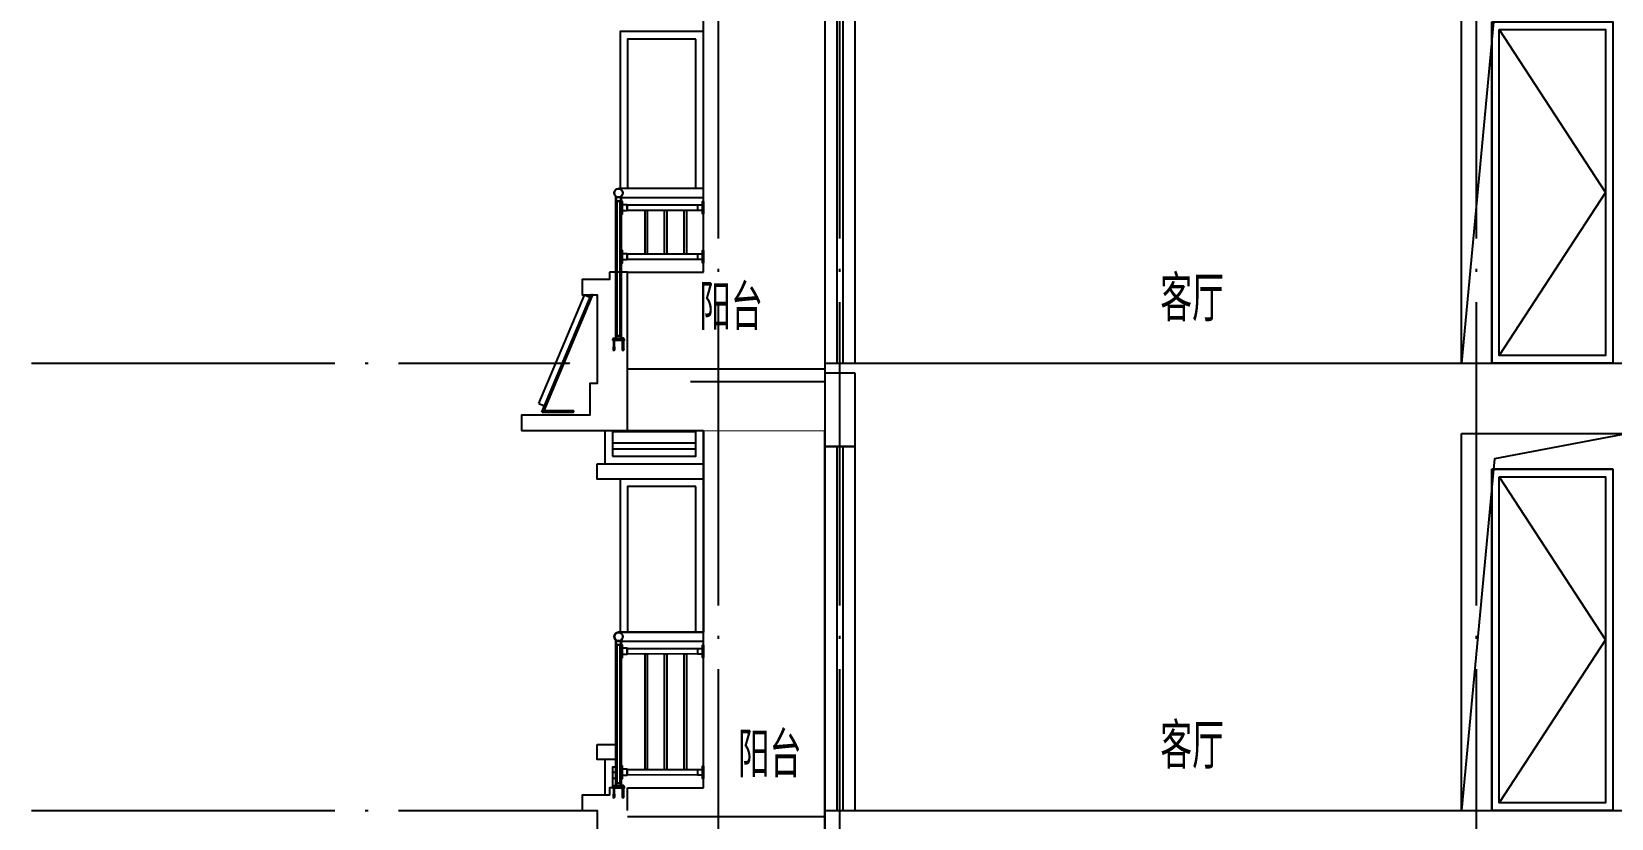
# Model space of a CAD drawing. Extents: x -12446 to 284554, y -295110 to 165007.
# Drawn here: x 242950 to 253372, y -236409 to -231222 of the extents above; entities that cross this region are included whole.
import ezdxf

# ---------------------------------------------------------------- set-up
doc = ezdxf.new("R2010")
doc.units = 0
doc.header["$LTSCALE"] = 1000
doc.linetypes.add('AX-14-E$0$DOTE', pattern=[2.4200000000000004, 2, -0.2, 0.02, -0.2])
doc.layers.get('Defpoints').update_dxf_attribs({"linetype": 'CONTINUOUS'})
for name, color, linetype in [('A-Anno-Note', 241, 'CONTINUOUS'), ('AX-14-E$0$A-Detl-Fine', 152, 'CONTINUOUS'), ('AX-14-E$0$A-Detl-Patt', 8, 'CONTINUOUS'), ('AX-14-E$0$A-Detl-Thin', 131, 'CONTINUOUS'), ('AX-14-E$0$A-elev-HRAL', 61, 'CONTINUOUS'), ('AX-14-E$0$A-TEXT', 7, 'CONTINUOUS'), ('AX-14-E$0$Ax-T-D(ZZ)$0$A-Detl-Thin', 131, 'CONTINUOUS'), ('AX-14-E$0$Ax-T-D(ZZ)$0$Ax-Z-Detl-T17$0$A-Wall-paint', 253, 'CONTINUOUS'), ('AX-14-E$0$Ax-T-D00$0$Ax-T-D$0$Ax-T-GC$0$A-Detl-Medm', 40, 'CONTINUOUS'), ('AX-14-E$0$Ax-T-D00$0$Ax-T-D$0$Ax-T-GC$0$Ax-D17-01~02-D01~05$0$A-Detl-Thin', 131, 'CONTINUOUS'), ('AX-14-E$0$Ax-T-D00$0$Ax-T-D$0$埋件', 252, 'CONTINUOUS'), ('AX-14-E$0$Ax-T-D00$0$Ax-T-D$0$栏杆型材', 82, 'CONTINUOUS'), ('AX-14-E$0$AX-T-LMCZ-Z$1$AX-13-E01-E03$0$家具与填充', 251, 'CONTINUOUS'), ('AX-14-E$0$栏杆型材', 82, 'CONTINUOUS'), ('AX-14-E$0$阳台栏杆扶手', 82, 'CONTINUOUS')]:
    doc.layers.add(name, color=color, linetype=linetype)
doc.layers.add('AX-14-E$0$A-Grid', color=222, linetype='AX-14-E$0$DOTE', plot=False)
doc.styles.add('AX-14-E$0$SZUL_HZ', font='xcsg.shx', dxfattribs={"width": 0.8, "bigfont": 'HZTXT.shx'})
pattern_1 = [(45, (214579.9353736935, 422436.7779053865), (-3.367596045400933, 3.367596045400933), []), (45, (214582.1804386934, 422436.7779053865), (-3.367596045400933, 3.367596045400933), [])]

# ---------------------------------------------------------------- blocks, each defined once
blk = doc.blocks.new('AX-14-E$0$aweyhregwe3yeha')
at = {"layer": 'AX-14-E$0$AX-T-LMCZ-Z$1$AX-13-E01-E03$0$家具与填充'}
h = blk.add_hatch(dxfattribs=at)
h.set_pattern_fill('ANSI32', color=256, scale=24, angle=135)
h.set_pattern_definition([(180, (0, 0), (-1.4210854715202e-14, -114.3), []), (180, (-38.10001645690983, 38.10001645690984), (-1.4210854715202e-14, -114.3), [])])
h.paths.add_polyline_path([(349621.569049043, 149884.7129203948), (350171.6181962463, 149884.7129203948), (350171.6181962463, 150784.712920477), (349621.569049043, 150784.712920477)])
at = {"layer": 'AX-14-E$0$A-Detl-Fine'}
blk.add_lwpolyline([(349621.569049043, 149884.7129203948), (350171.6181962463, 149884.7129203948), (350171.6181962463, 150784.712920477), (349621.569049043, 150784.712920477)], close=True, dxfattribs=at)
at = {"layer": 'AX-14-E$0$A-Detl-Thin'}
for points in [[(349521.569049043, 150934.712920477), (350221.6181962463, 150934.712920477), (350221.6181962463, 150834.712920477), (349521.569049043, 150834.712920477)], [(349571.569049043, 149834.7129203948), (350221.6181962463, 149834.7129203948), (350221.6181962463, 150834.712920477), (349571.569049043, 150834.712920477)], [(349521.569049043, 149834.7129203948), (350221.6181962463, 149834.7129203948), (350221.6181962463, 149734.7129203948), (349521.569049043, 149734.7129203948)]]:
    blk.add_lwpolyline(points, close=True, dxfattribs=at)
blk = doc.blocks.new('AX-14-E$0$Ax-T-D00$0$Ax-T-D$0$M8X80膨胀螺丝')
at = {"layer": 'AX-14-E$0$Ax-T-D00$0$Ax-T-D$0$埋件'}
for p, q in [((-2.857142857232247, 8.571428571565775), (2.857142857203144, 8.571428571565775)), ((-2.857142857232247, -5.5), (-2.857142857232247, 0)), ((-2.285714285841095, 3.200000000120781), (-2.285714285841095, 5.94285714301077)), ((2.172830453739152, 3.200000000120781), (2.172830453739152, 5.94285714301077)), ((2.857142857203144, -5.5), (2.857142857203144, 0))]:
    blk.add_line(p, q, dxfattribs=at)
for points in [[(5.714285714158905, 0), (-5.714285714158905, 0), (-5.714285714158905, 1.142857142949651), (5.714285714158905, 1.142857142949651)], [(1.714285714449943, -67.99999999983993), (1.714285714449943, -47.99999999960346), (2.857142857203144, -47.99999999960346), (2.857142857203144, -67.99999999983993), (4.383489247746184, -67.99999999983993), (3.999999999985448, -62.24766128156625), (3.999999999985448, -5.5), (-4.000000000014552, -5.5), (-4.000000000014552, -62.24766128168631), (-4.383489248357364, -67.99999999983993), (-2.857142857232247, -67.99999999983993), (-2.857142857232247, -47.99999999960346), (-1.714285714479047, -47.99999999960346), (-1.714285714479047, -67.99999999983993)]]:
    blk.add_lwpolyline(points, close=True, dxfattribs=at)
blk.add_lwpolyline([(2.629973311079084, 2.74285714301368, 0.1521794471439968), (4.114285714036669, 2.74285714301368, 0.4142135623727619), (4.5714285713766, 3.200000000120781), (4.5714285713766, 5.94285714301077, 0.414213562372762), (4.114285714036669, 6.400000000114233, 0.1521794471439969), (2.629973311079084, 6.400000000114233, 0.414213562372762), (2.172830453739152, 5.94285714301077, 0.414213562372762), (1.715687596399221, 6.400000000114233, 0.1069719621594143), (-1.828571428501164, 6.400000000114233, 0.414213562372762), (-2.285714285841095, 5.94285714301077, 0.4142135623727621), (-2.74285714259895, 6.400000000114233, 0.1636948593301557), (-4.114285714036669, 6.400000000114233, 0.4142135623737611), (-4.571428571405704, 5.94285714301077), (-4.571428571405704, 3.200000000120781, 0.414213562373761), (-4.114285714036669, 2.74285714301368, 0.1636948593301559), (-2.74285714259895, 2.74285714301368, 0.4142135623727621), (-2.285714285841095, 3.200000000120781, 0.414213562372762), (-1.828571428501164, 2.74285714301368, 0.1069719621594145), (1.715687596399221, 2.74285714301368, 0.414213562372762), (2.172830453739152, 3.200000000120781, 0.414213562372762)], format="xyb", close=True, dxfattribs=at)
for points in [[(4.5714285713766, 1.142857142949651), (4.5714285713766, 2.285714285815629), (-4.571428571405704, 2.285714285815629), (-4.571428571405704, 1.142857142949651)], [(-2.857142857232247, 6.857142857352301), (-2.857142857232247, 8.571428571565775), (-2.285714285841095, 9.142857143044239), (2.285714285841095, 9.142857143044239), (2.857142857203144, 8.571428571565775), (2.857142857203144, 6.857142857352301)], [(-2.857142857232247, -67.99999999983993), (-3.4285714286234, -70.85714285695576), (3.428571428594296, -70.85714285695576), (2.857142857203144, -67.99999999983993)]]:
    blk.add_lwpolyline(points, dxfattribs=at)
for points in [[(3.612956346551073, 6.50112722488484, -0.1330770647408789), (3.199999999938882, 6.857142857352301), (-3.199999999938882, 6.857142857352301, -0.1309083453466948), (-3.604957615796593, 6.505002392859751)], [(3.612956346551073, 2.641729918312194, 0.1330770647408789), (3.199999999938882, 2.285714285815629), (-3.199999999938882, 2.285714285815629, 0.1309083453466948), (-3.604957615796593, 2.637854750333645)]]:
    blk.add_lwpolyline(points, format="xyb", dxfattribs=at)
at = {"layer": 'Defpoints', "color": 1}
blk.add_line((-1.455191522836685e-11, -75.85714285695576), (-1.455191522836685e-11, 14.14285714304424), dxfattribs=at)
blk = doc.blocks.new('AX-14-E$0$Ax-T-D00$0$Ax-T-D$0$80X80X5钢片')
at = {"layer": 'AX-14-E$0$Ax-T-D00$0$Ax-T-D$0$埋件'}
h = blk.add_hatch(dxfattribs=at)
h.set_pattern_fill('ANSI32', color=256)
h.set_pattern_definition([(45, (-121396.7864140407, -21230.20844931505), (-3.367596045400933, 3.367596045400933), []), (45, (-121394.5413490407, -21230.20844931505), (-3.367596045400933, 3.367596045400933), [])])
h.paths.add_polyline_path([(-40, 0), (40, 0), (40, 5), (-40, 5)])
blk.add_lwpolyline([(-40, 0), (40, 0), (40, 5), (-40, 5)], close=True, dxfattribs=at)
blk = doc.blocks.new('AX-14-E$0$32固定座立面')
at = {"layer": 'AX-14-E$0$栏杆型材', "color": 6, "linetype": 'Continuous'}
blk.add_line((-7.000000000029103, -22.48393362967181), (-7.000000000029103, 22.48393362967181), dxfattribs=at)
blk.add_lwpolyline([(-7.000000000029103, -22.48393363013747, 0.4116598905253932), (-9.973820392653579, -19.48404786120226), (-36.00872653194528, -19.25684467663814, -0.411659890479309), (-36.99999999529972, -18.25688275466382), (-36.99999999529972, 18.25688275466382, -0.411659890479309), (-36.00872653194528, 19.25684467663814), (-9.973820392653579, 19.48404786120226, 0.4116598904800121), (-7.000000000029103, 22.48393362967181), (-7.000000000014551, 39.03737757549971, -0.4116598903650479), (-5.017453071239287, 41.03730142168934), (0, 41.08108807232929), (0, -41.08108807232929), (-5.017453071239287, -41.03730142167478, -0.41165989040972), (-7.000000000014551, -39.03737757517956)], format="xyb", close=True, dxfattribs=at)
blk = doc.blocks.new('AX-14-E$0$1RSFSFSGR5')
at = {"layer": 'AX-14-E$0$A-Detl-Patt'}
blk.add_lwpolyline([(345264.3607389402, 445643.4587117714), (344382.5205587691, 445476.7095849653), (344164.3607438962, 443158.4587117634)], dxfattribs=at)
at = {"layer": 'AX-14-E$0$A-Detl-Thin'}
for p, q in [((339964.3607430506, 446043.4587117714), (340164.3607430505, 446043.4587117714)), ((340164.3607430505, 446043.4587117714), (340164.3607430505, 445558.4587117714)), ((344164.3607438969, 443158.4587117714), (344164.3607438968, 445643.4587117714)), ((344164.3607438968, 445643.4587117714), (345264.3607431297, 445643.4587117714)), ((344164.3607438974, 443158.4587117714), (344164.3607438975, 445643.4587117714)), ((340044.3607430505, 445558.4587117714), (340044.3607430505, 443158.4587117714)), ((340084.3607430505, 445558.4587117714), (340084.3607430505, 443158.4587117714)), ((340164.3607430505, 445558.4587117714), (340164.3607430505, 443158.4587117714)), ((345164.360743895, 445408.4587117714), (344364.360743895, 445408.4587117714)), ((344364.360743895, 445408.4587117714), (344364.360743895, 443158.4587117714)), ((344414.360743895, 445358.4587117714), (345114.360743895, 444283.4587117714)), ((345114.360743895, 444283.4587117714), (344414.360743895, 443208.4587117714)), ((340164.3607430505, 443158.4587117714), (348164.360743129, 443158.4587117714))]:
    blk.add_line(p, q, dxfattribs=at)
for points in [[(344364.360743895, 445408.4587117714), (345164.360743895, 445408.4587117714), (345164.360743895, 443158.4587117714), (344364.360743895, 443158.4587117714)], [(344414.360743895, 445358.4587117714), (345114.360743895, 445358.4587117714), (345114.360743895, 443208.4587117714), (344414.360743895, 443208.4587117714)]]:
    blk.add_lwpolyline(points, close=True, dxfattribs=at)
at = {"layer": 'AX-14-E$0$A-TEXT', "linetype": 'Continuous', "style": 'AX-14-E$0$SZUL_HZ', "width": 0.7}
blk.add_text('客厅', height=300, dxfattribs=at).set_placement((342178.5011440678, 443432.5293708014))
blk.add_wipeout([(338414.5362199699, 442713.4587117714), (339964.3607430512, 442713.45871176105), (339964.36074305116, 445663.4587117896), (339164.36074305046, 445663.4587117896), (339164.36074305046, 444333.4587117714), (338604.3607431231, 444333.4587117714), (338584.22915832285, 444325.3326020037), (338575.36074312316, 444304.45871177147), (338584.3607431231, 444283.4587117714), (338584.3607431231, 443308.4587117714), (338544.3607431231, 443308.4587117714), (338544.3607431231, 443258.4587117714), (338364.53621996974, 443258.4587117714), (338364.53621996974, 443158.4587117709), (338464.53621996974, 443158.4587117709), (338464.53621996974, 443023.458721024), (338414.53621996986, 443023.458721024)]).dxf.layer = 'AX-14-E$0$A-Detl-Thin'
at = {"layer": 'AX-14-E$0$Ax-T-D00$0$Ax-T-D$0$Ax-T-GC$0$Ax-D17-01~02-D01~05$0$A-Detl-Thin'}
h = blk.add_hatch(dxfattribs=at)
h.set_pattern_fill('ANSI32', color=256, style=0)
h.set_pattern_definition([(45, (214579.9353736935, 422462.7779053893), (-3.367596045400933, 3.367596045400933), []), (45, (214582.1804386934, 422462.7779053893), (-3.367596045400933, 3.367596045400933), [])])
edge = h.paths.add_edge_path(flags=17)
edge.add_arc((338604.3607431232, 444304.4587117714), 27.5, 0, 360)
edge = h.paths.add_edge_path()
edge.add_arc((338604.3607431232, 444304.4587117714), 29, 0, 360)
h = blk.add_hatch(dxfattribs=at)
h.set_pattern_fill('ANSI32', color=5, style=0)
h.set_pattern_definition([(45, (214579.9353736935, 422567.7779053893), (-3.367596045400933, 3.367596045400933), []), (45, (214582.1804386934, 422567.7779053893), (-3.367596045400933, 3.367596045400933), [])])
h.paths.add_polyline_path([(338618.1607431232, 444249.6587117714), (338590.5607431232, 444249.6587117714), (338590.5607431232, 444277.2587117715), (338618.1607431232, 444277.2587117715)], flags=16)
h.paths.add_polyline_path([(338619.3607431232, 444248.4587117714), (338589.3607431233, 444248.4587117714), (338589.3607431233, 444278.4587117714), (338619.3607431232, 444278.4587117714)])
h = blk.add_hatch(dxfattribs=at)
h.set_pattern_fill('ANSI32', color=256, style=0)
h.set_pattern_definition(pattern_1)
h.paths.add_polyline_path([(338618.1607431232, 443319.6587117714), (338590.5607431232, 443319.6587117714), (338590.5607431232, 443337.2587117715), (338618.1607431232, 443337.2587117715)], flags=16)
h.paths.add_polyline_path([(338619.3607431232, 443318.4587117714), (338589.3607431233, 443318.4587117714), (338589.3607431233, 443338.4587117714), (338619.3607431232, 443338.4587117714)])
at = {"layer": 'AX-14-E$0$A-Detl-Thin'}
for p, q in [((339964.3607430505, 445558.4587117714), (339964.3607430506, 446043.4587117714)), ((339164.3607430505, 443308.4587117714), (339164.3607430505, 445663.4587117896)), ((340164.3607430505, 445558.4587117714), (339964.3607430505, 445558.4587117714)), ((339964.3607430505, 445558.4587117714), (339964.3607430505, 443158.4587117714)), ((338664.3607431232, 443158.4587117714), (338664.3607431232, 443308.4587117714)), ((338664.3607431232, 443308.4587117714), (339164.3607430505, 443308.4587117714)), ((339964.3607430505, 443158.4587117714), (339964.3607430505, 443033.4587117714)), ((339964.3607430505, 443158.4587117714), (340164.3607430505, 443158.4587117714)), ((338664.3607431232, 443118.4587117711), (339964.3607430505, 443118.4587117711))]:
    blk.add_line(p, q, dxfattribs=at)
blk.add_lwpolyline([(338414.5362199699, 442713.4587117714), (339964.3607430512, 442713.458711761), (339964.3607430512, 445663.4587117896), (339164.3607430505, 445663.4587117896), (339164.3607430505, 444333.4587117714), (338604.3607431232, 444333.4587117714), (338584.2291583229, 444325.3326020037), (338575.3607431232, 444304.4587117714), (338584.3607431232, 444283.4587117714), (338584.3607431232, 443308.4587117714), (338544.3607431232, 443308.4587117714), (338544.3607431232, 443258.4587117714), (338364.5362199698, 443258.4587117714), (338364.5362199698, 443158.4587117709), (338464.5362199698, 443158.4587117709), (338464.5362199698, 443023.458721024), (338414.5362199699, 443023.458721024)], close=True, dxfattribs=at)
at = {"layer": 'AX-14-E$0$A-elev-HRAL', "ltscale": 10}
for points in [[(338799.3607430505, 444191.4587117741, -0.4142135623730951), (338799.8607430505, 444190.9587117741), (338799.8607430505, 444188.9587117741, -0.4142135623730951), (338799.3607430505, 444188.4587117741), (338774.3607430505, 444188.4587117741, -0.4142135623730951), (338773.8607430505, 444188.9587117741), (338773.8607430505, 444190.9587117741, -0.4142135623730951), (338774.3607430505, 444191.4587117741)], [(338928.3607430505, 444191.4587117741, -0.4142135623730951), (338928.8607430505, 444190.9587117741), (338928.8607430505, 444188.9587117741, -0.4142135623730951), (338928.3607430505, 444188.4587117741), (338903.3607430505, 444188.4587117741, -0.4142135623730951), (338902.8607430505, 444188.9587117741), (338902.8607430505, 444190.9587117741, -0.4142135623730951), (338903.3607430505, 444191.4587117741)], [(339057.3607430505, 444191.4587117741, -0.4142135623730951), (339057.8607430505, 444190.9587117741), (339057.8607430505, 444188.9587117741, -0.4142135623730951), (339057.3607430505, 444188.4587117741), (339032.3607430505, 444188.4587117741, -0.4142135623730951), (339031.8607430505, 444188.9587117741), (339031.8607430505, 444190.9587117741, -0.4142135623730951), (339032.3607430505, 444191.4587117741)]]:
    blk.add_lwpolyline(points, format="xyb", close=True, dxfattribs=at)
for points in [[(338777.3607430505, 443428.4583955863), (338796.3607430505, 443428.4583955863), (338796.3607430505, 444188.4587117741), (338777.3607430505, 444188.4587117741)], [(338906.3607430505, 443428.4583955863), (338925.3607430505, 443428.4583955863), (338925.3607430505, 444188.4587117741), (338906.3607430505, 444188.4587117741)], [(339035.3607430505, 443428.4583955863), (339054.3607430505, 443428.4583955863), (339054.3607430505, 444188.4587117741), (339035.3607430505, 444188.4587117741)]]:
    blk.add_lwpolyline(points, close=True, dxfattribs=at)
at = {"layer": 'AX-14-E$0$Ax-T-D00$0$Ax-T-D$0$Ax-T-GC$0$Ax-D17-01~02-D01~05$0$A-Detl-Thin'}
for points in [[(338584.3607431232, 444283.4587117714), (338584.3607431232, 443338.4587117714), (338624.3607431232, 443338.4587117714), (338624.3607431232, 444283.4587117715)], [(338624.3607431232, 444278.4587117714), (338624.3607431232, 444275.4587117714)]]:
    blk.add_lwpolyline(points, dxfattribs=at)
at = {"layer": 'AX-14-E$0$Ax-T-D00$0$Ax-T-D$0$Ax-T-GC$0$Ax-D17-01~02-D01~05$0$A-Detl-Thin', "color": 5}
for points in [[(338619.3607431232, 444248.4587117714), (338589.3607431233, 444248.4587117714), (338589.3607431233, 444278.4587117714), (338619.3607431232, 444278.4587117714)], [(338618.1607431232, 444249.6587117714), (338590.5607431232, 444249.6587117714), (338590.5607431232, 444277.2587117715), (338618.1607431232, 444277.2587117715)], [(338594.3607431232, 443338.4587117714), (338614.3607431232, 443338.4587117714), (338614.3607431232, 444248.4587117714), (338594.3607431232, 444248.4587117714)]]:
    blk.add_lwpolyline(points, close=True, dxfattribs=at)
at = {"layer": 'AX-14-E$0$Ax-T-D00$0$Ax-T-D$0$Ax-T-GC$0$Ax-D17-01~02-D01~05$0$A-Detl-Thin'}
for points in [[(338584.3607431232, 443313.4587117714), (338624.3607431232, 443313.4587117714), (338624.3607431232, 443338.4587117714), (338584.3607431232, 443338.4587117714)], [(338619.3607431232, 443318.4587117714), (338589.3607431233, 443318.4587117714), (338589.3607431233, 443338.4587117714), (338619.3607431232, 443338.4587117714)], [(338618.1607431232, 443319.6587117714), (338590.5607431232, 443319.6587117714), (338590.5607431232, 443337.2587117715), (338618.1607431232, 443337.2587117715)]]:
    blk.add_lwpolyline(points, close=True, dxfattribs=at)
for radius in [29, 27.5]:
    blk.add_circle((338604.3607431232, 444304.4587117714), radius, dxfattribs=at)
at = {"layer": 'AX-14-E$0$栏杆型材'}
for p, q in [((338604.1494770221, 444333.4587117714), (339164.3607430505, 444333.4587117714)), ((338604.1494770221, 444275.4587117714), (339164.3607430505, 444275.4587117714))]:
    blk.add_line(p, q, dxfattribs=at)
for points in [[(339127.3607430553, 444223.4587117714), (338661.3607431185, 444224.2783465911), (338661.3607431185, 444192.2783465911), (339127.3607430553, 444191.4587117714)], [(339127.3607430553, 443425.4583955863), (338661.3607431185, 443426.278030406), (338661.3607431185, 443394.278030406), (339127.3607430553, 443393.4583955863)]]:
    blk.add_lwpolyline(points, close=True, dxfattribs=at)
at = {"layer": 'AX-14-E$0$A-elev-HRAL', "extrusion": (0, 0, -1), "zscale": -1}
for p in [(-338624.3607431232, 444208.2783465911), (-338624.3607431232, 443410.278030406)]:
    blk.add_blockref('AX-14-E$0$32固定座立面', p, dxfattribs=at)
at = {"layer": 'AX-14-E$0$A-elev-HRAL'}
for p in [(339164.3607430505, 444207.4587117714), (339164.3607430505, 443409.4583955863)]:
    blk.add_blockref('AX-14-E$0$32固定座立面', p, dxfattribs=at)
at = {"layer": 'AX-14-E$0$Ax-T-D00$0$Ax-T-D$0$Ax-T-GC$0$A-Detl-Medm', "linetype": 'Continuous'}
blk.add_blockref('AX-14-E$0$Ax-T-D00$0$Ax-T-D$0$M8X80膨胀螺丝', (338574.3607431232, 443313.4587117714), dxfattribs=at)
at = {"layer": 'AX-14-E$0$Ax-T-D00$0$Ax-T-D$0$Ax-T-GC$0$A-Detl-Medm', "linetype": 'Continuous', "xscale": -1}
blk.add_blockref('AX-14-E$0$Ax-T-D00$0$Ax-T-D$0$M8X80膨胀螺丝', (338634.3607431232, 443313.4587117714), dxfattribs=at)
at = {"layer": 'AX-14-E$0$Ax-T-D00$0$Ax-T-D$0$栏杆型材'}
blk.add_blockref('AX-14-E$0$Ax-T-D00$0$Ax-T-D$0$80X80X5钢片', (338604.3607431232, 443308.4587117714), dxfattribs=at)
at = {"layer": 'AX-14-E$0$A-TEXT', "linetype": 'Continuous', "style": 'AX-14-E$0$SZUL_HZ', "width": 0.7}
blk.add_text('阳台', height=300, dxfattribs=at).set_placement((339391.8160038972, 443375.4332639003))
blk = doc.blocks.new('AX-14-E$0$Ax-T-D(ZZ)$0$A$C1EE92429')
at = {"layer": 'AX-14-E$0$Ax-T-D(ZZ)$0$Ax-Z-Detl-T17$0$A-Wall-paint'}
for p, q in [((-0.0001934905958478339, 57.69192297172049, 0.0001398245936033208), (299.713079764093, 772.2347245240271, 0.0001398245936033208)), ((18.69685993837629, -7.592505062348209e-05, 0.0001398245936033208), (345.8101976871767, 778.1344422480943, 0.0001398245936033208)), ((336.4481759340779, 756.4064994383261, 0.0001398245936033208), (299.713079764093, 772.2347245240271, 0.0001398245936033208)), ((345.8101976871767, 778.1344422481088, 0.0001398245936033208), (354.993971729702, 774.1773859766727, 0.0001398245936033208)), ((-0.0001934905958478339, 57.69192297170594, 0.0001398245936033208), (36.73490267962188, 41.8636978859322, 0.0001398245936033208)), ((229.5856295812919, -7.592505062348209e-05, 0.0001398245936033208), (229.5856295812919, 9.999924074949377, 0.0001398245936033208)), ((18.69685993837629, -7.592505062348209e-05, 0.0001398245936033208), (229.5856295812919, -7.592505062348209e-05, 0.0001398245936033208))]:
    blk.add_line(p, q, dxfattribs=at)
at = {"layer": 'AX-14-E$0$Ax-T-D(ZZ)$0$Ax-Z-Detl-T17$0$A-Wall-paint', "elevation": 0.0001398245936033208}
blk.add_lwpolyline([(229.5856295812919, 9.999924074949377), (33.89437700161216, 9.999924074949377), (354.993971729702, 774.1773859766727)], dxfattribs=at)
blk = doc.blocks.new('AX-14-E$0$4F6S4G56SG6456G1321GDF1G')
at = {"layer": 'AX-14-E$0$A-Detl-Patt'}
blk.add_lwpolyline([(345264.3607389428, 445643.4587117714), (344382.5205587698, 445476.7095849653), (344164.3607438976, 443158.4587117714)], dxfattribs=at)
at = {"layer": 'AX-14-E$0$A-Detl-Thin'}
for p, q in [((344164.3607438969, 443158.4587117714), (344164.3607438968, 445643.4587117714)), ((344164.3607438974, 443158.4587117714), (344164.3607438975, 445643.4587117714)), ((340044.3607430505, 445558.4587117714), (340044.3607430505, 443158.4587117714)), ((340084.3607430505, 445558.4587117714), (340084.3607430505, 443158.4587117714)), ((340164.3607430505, 445558.4587117714), (340164.3607430505, 443158.4587117714)), ((344364.360743895, 445408.4587117714), (344364.360743895, 443158.4587117714)), ((344414.360743895, 445358.4587117714), (345114.360743895, 444283.4587117714)), ((345114.360743895, 444283.4587117714), (344414.360743895, 443208.4587117714)), ((340164.3607430505, 443158.4587117714), (348164.360743129, 443158.4587117714)), ((339964.3607430505, 442608.4587117714), (340164.3607430505, 442608.4587117714))]:
    blk.add_line(p, q, dxfattribs=at)
for points in [[(344364.360743895, 445408.4587117714), (345164.360743895, 445408.4587117714), (345164.360743895, 443158.4587117714), (344364.360743895, 443158.4587117714)], [(344414.360743895, 445358.4587117714), (345114.360743895, 445358.4587117714), (345114.360743895, 443208.4587117714), (344414.360743895, 443208.4587117714)]]:
    blk.add_lwpolyline(points, close=True, dxfattribs=at)
at = {"layer": 'AX-14-E$0$A-TEXT', "linetype": 'Continuous', "style": 'AX-14-E$0$SZUL_HZ', "width": 0.7}
blk.add_text('客厅', height=300, dxfattribs=at).set_placement((342178.5011440678, 443432.5293708014))
blk.add_wipeout([(339164.3607430506, 445663.45871177164), (339964.3607430506, 445663.45871177164), (339964.3607430506, 442913.4587117715), (339964.3607430506, 442713.4587117715), (337964.3607431236, 442713.4587117716), (337964.3607431236, 442813.45871177147), (338414.36074312375, 442813.45871177147), (338414.36074312375, 443023.458721024), (338464.3607431232, 443023.458721024), (338464.3607431241, 443608.4587210236), (338364.3607431239, 443608.4587210236), (338364.3607431239, 443708.4587117709), (338544.1852662773, 443708.4587117709), (338544.1852662772, 443758.4587117709), (338584.3607431232, 443758.4587117709), (338584.3607431233, 444258.4587117708), (338575.3607431232, 444279.4587117709), (338584.0964154496, 444300.20375994954), (338604.3607431232, 444308.4587117709), (339164.3607430506, 444308.4587117709)]).dxf.layer = 'AX-14-E$0$A-Detl-Thin'
at = {"layer": 'AX-14-E$0$Ax-T-D00$0$Ax-T-D$0$Ax-T-GC$0$Ax-D17-01~02-D01~05$0$A-Detl-Thin'}
h = blk.add_hatch(dxfattribs=at)
h.set_pattern_fill('ANSI32', color=256, style=0)
h.set_pattern_definition([(45, (214579.9353736935, 422437.7779053887), (-3.367596045400933, 3.367596045400933), []), (45, (214582.1804386934, 422437.7779053887), (-3.367596045400933, 3.367596045400933), [])])
edge = h.paths.add_edge_path(flags=17)
edge.add_arc((338604.3607431232, 444279.4587117708), 27.5, 0, 360)
edge = h.paths.add_edge_path()
edge.add_arc((338604.3607431232, 444279.4587117708), 29, 0, 360)
h = blk.add_hatch(dxfattribs=at)
h.set_pattern_fill('ANSI32', color=5, style=0)
h.set_pattern_definition([(45, (214579.9353736935, 422542.7779053887), (-3.367596045400933, 3.367596045400933), []), (45, (214582.1804386934, 422542.7779053887), (-3.367596045400933, 3.367596045400933), [])])
h.paths.add_polyline_path([(338618.1607431232, 444224.6587117708), (338590.5607431232, 444224.6587117708), (338590.5607431232, 444252.2587117709), (338618.1607431232, 444252.2587117709)], flags=16)
h.paths.add_polyline_path([(338619.3607431232, 444223.4587117708), (338589.3607431233, 444223.4587117708), (338589.3607431233, 444253.4587117708), (338619.3607431232, 444253.4587117708)])
h = blk.add_hatch(dxfattribs=at)
h.set_pattern_fill('ANSI32', color=256, style=0)
h.set_pattern_definition(pattern_1)
h.paths.add_polyline_path([(338618.1607431232, 443319.6587117714), (338590.5607431232, 443319.6587117714), (338590.5607431232, 443337.2587117715), (338618.1607431232, 443337.2587117715)], flags=16)
h.paths.add_polyline_path([(338619.3607431232, 443318.4587117714), (338589.3607431233, 443318.4587117714), (338589.3607431233, 443338.4587117714), (338619.3607431232, 443338.4587117714)])
at = {"layer": 'AX-14-E$0$A-Detl-Thin'}
for p, q in [((339164.3607430505, 443758.4587117708), (339164.3607430505, 445663.4587117715)), ((339964.3607430505, 445558.4587117714), (339964.3607430505, 443158.4587117714)), ((338664.3607431231, 443758.4587117708), (338544.1852662772, 443758.4587117708)), ((338664.3607431232, 442713.4587117715), (338664.3607431231, 443758.4587117708)), ((338664.3607431232, 443758.4587117708), (339164.3607430505, 443758.4587117708)), ((338664.3607431232, 443158.4587117714), (338664.3607431232, 443308.4587117714)), ((339964.3607430505, 443158.4587117714), (339964.3607430505, 443033.4587117714)), ((339964.3607430505, 443158.4587117714), (340164.3607430505, 443158.4587117714)), ((339964.3607430505, 443158.4587117714), (339964.3607430505, 443118.4587117714)), ((339964.3607430505, 443118.4587117714), (338664.3607431449, 443118.458711841)), ((339964.3607430505, 443033.4587117714), (339079.2131972369, 443033.4587117714)), ((339964.3607430505, 443093.4587117714), (339964.3607430505, 442608.4587117714)), ((337964.3607431235, 442713.4587117715), (338464.3607431232, 442713.4587117715)), ((338464.3607431232, 442713.4587117715), (338664.3607431232, 442713.4587117715)), ((338664.3607431232, 442713.4587117715), (339164.3607430505, 442713.4587117715))]:
    blk.add_line(p, q, dxfattribs=at)
at = {"layer": 'AX-14-E$0$A-elev-HRAL', "ltscale": 10}
for points in [[(338799.3607430505, 444166.4587117735, -0.4142135623730951), (338799.8607430505, 444165.9587117735), (338799.8607430505, 444163.9587117735, -0.4142135623730951), (338799.3607430505, 444163.4587117735), (338774.3607430505, 444163.4587117735, -0.4142135623730951), (338773.8607430505, 444163.9587117735), (338773.8607430505, 444165.9587117735, -0.4142135623730951), (338774.3607430505, 444166.4587117735)], [(338928.3607430505, 444166.4587117735, -0.4142135623730951), (338928.8607430505, 444165.9587117735), (338928.8607430505, 444163.9587117735, -0.4142135623730951), (338928.3607430505, 444163.4587117735), (338903.3607430505, 444163.4587117735, -0.4142135623730951), (338902.8607430505, 444163.9587117735), (338902.8607430505, 444165.9587117735, -0.4142135623730951), (338903.3607430505, 444166.4587117735)], [(339057.3607430505, 444166.4587117735, -0.4142135623730951), (339057.8607430505, 444165.9587117735), (339057.8607430505, 444163.9587117735, -0.4142135623730951), (339057.3607430505, 444163.4587117735), (339032.3607430505, 444163.4587117735, -0.4142135623730951), (339031.8607430505, 444163.9587117735), (339031.8607430505, 444165.9587117735, -0.4142135623730951), (339032.3607430505, 444166.4587117735)]]:
    blk.add_lwpolyline(points, format="xyb", close=True, dxfattribs=at)
for points in [[(338777.3607430505, 443878.4583955857), (338796.3607430505, 443878.4583955857), (338796.3607430505, 444163.4587117735), (338777.3607430505, 444163.4587117735)], [(338906.3607430505, 443878.4583955857), (338925.3607430505, 443878.4583955857), (338925.3607430505, 444163.4587117735), (338906.3607430505, 444163.4587117735)], [(339035.3607430505, 443878.4583955857), (339054.3607430505, 443878.4583955857), (339054.3607430505, 444163.4587117735), (339035.3607430505, 444163.4587117735)]]:
    blk.add_lwpolyline(points, close=True, dxfattribs=at)
at = {"layer": 'AX-14-E$0$Ax-T-D00$0$Ax-T-D$0$Ax-T-GC$0$Ax-D17-01~02-D01~05$0$A-Detl-Thin'}
blk.add_lwpolyline([(338584.3607431232, 444258.4587117708), (338584.3607431232, 443338.4587117714), (338624.3607431232, 443338.4587117714), (338624.3607431232, 444258.4587117709)], dxfattribs=at)
at = {"layer": 'AX-14-E$0$Ax-T-D00$0$Ax-T-D$0$Ax-T-GC$0$Ax-D17-01~02-D01~05$0$A-Detl-Thin', "color": 5}
for points in [[(338619.3607431232, 444223.4587117708), (338589.3607431233, 444223.4587117708), (338589.3607431233, 444253.4587117708), (338619.3607431232, 444253.4587117708)], [(338618.1607431232, 444224.6587117708), (338590.5607431232, 444224.6587117708), (338590.5607431232, 444252.2587117709), (338618.1607431232, 444252.2587117709)], [(338594.3607431232, 443338.4587117714), (338614.3607431232, 443338.4587117714), (338614.3607431232, 444223.4587117708), (338594.3607431232, 444223.4587117708)]]:
    blk.add_lwpolyline(points, close=True, dxfattribs=at)
at = {"layer": 'AX-14-E$0$Ax-T-D00$0$Ax-T-D$0$Ax-T-GC$0$Ax-D17-01~02-D01~05$0$A-Detl-Thin'}
for points in [[(338584.3607431232, 443313.4587117714), (338624.3607431232, 443313.4587117714), (338624.3607431232, 443338.4587117714), (338584.3607431232, 443338.4587117714)], [(338619.3607431232, 443318.4587117714), (338589.3607431233, 443318.4587117714), (338589.3607431233, 443338.4587117714), (338619.3607431232, 443338.4587117714)], [(338618.1607431232, 443319.6587117714), (338590.5607431232, 443319.6587117714), (338590.5607431232, 443337.2587117715), (338618.1607431232, 443337.2587117715)]]:
    blk.add_lwpolyline(points, close=True, dxfattribs=at)
for radius in [29, 27.5]:
    blk.add_circle((338604.3607431232, 444279.4587117708), radius, dxfattribs=at)
at = {"layer": 'AX-14-E$0$栏杆型材'}
for points in [[(339127.3607430553, 444198.4587117708), (338661.3607431185, 444198.4587117708), (338661.3607431185, 444166.4587117708), (339127.3607430553, 444166.4587117708)], [(339127.3607430553, 443875.4583955857), (338661.3607431185, 443875.4583955857), (338661.3607431185, 443843.4583955857), (339127.3607430553, 443843.4583955857)]]:
    blk.add_lwpolyline(points, close=True, dxfattribs=at)
at = {"layer": 'AX-14-E$0$阳台栏杆扶手'}
blk.add_lwpolyline([(338624.3607431232, 444250.4587117708), (339164.3607430505, 444250.4587117708), (339164.3607430505, 444308.4587117708), (338604.3607431232, 444308.4587117708)], dxfattribs=at)
at = {"layer": 'AX-14-E$0$A-elev-HRAL', "extrusion": (0, 0, -1), "zscale": -1}
for p in [(-338624.3607431232, 444182.4587117708), (-338624.3607431232, 443859.4583955857)]:
    blk.add_blockref('AX-14-E$0$32固定座立面', p, dxfattribs=at)
at = {"layer": 'AX-14-E$0$A-elev-HRAL'}
for p in [(339164.3607430505, 444182.4587117708), (339164.3607430505, 443859.4583955857)]:
    blk.add_blockref('AX-14-E$0$32固定座立面', p, dxfattribs=at)
at = {"layer": 'AX-14-E$0$Ax-T-D00$0$Ax-T-D$0$Ax-T-GC$0$A-Detl-Medm', "linetype": 'Continuous'}
blk.add_blockref('AX-14-E$0$Ax-T-D00$0$Ax-T-D$0$M8X80膨胀螺丝', (338574.3607431232, 443313.4587117714), dxfattribs=at)
at = {"layer": 'AX-14-E$0$Ax-T-D00$0$Ax-T-D$0$Ax-T-GC$0$A-Detl-Medm', "linetype": 'Continuous', "xscale": -1}
blk.add_blockref('AX-14-E$0$Ax-T-D00$0$Ax-T-D$0$M8X80膨胀螺丝', (338634.3607431232, 443313.4587117714), dxfattribs=at)
at = {"layer": 'AX-14-E$0$Ax-T-D00$0$Ax-T-D$0$栏杆型材'}
blk.add_blockref('AX-14-E$0$Ax-T-D00$0$Ax-T-D$0$80X80X5钢片', (338604.3607431232, 443308.4587117714), dxfattribs=at)
at = {"layer": 'AX-14-E$0$A-TEXT', "linetype": 'Continuous', "style": 'AX-14-E$0$SZUL_HZ', "width": 0.7}
blk.add_text('阳台', height=300, dxfattribs=at).set_placement((339136.4462265584, 443375.4332639003))
blk.add_wipeout([(338464.360743124, 443608.4587210234), (338464.36074312316, 443023.4587210239), (338414.360743124, 443023.458721024), (338414.3607431237, 442813.4587117714), (338147.8289032981, 442813.4587117714)]).dxf.layer = 'AX-14-E$0$A-Detl-Thin'
at = {"layer": 'AX-14-E$0$A-Detl-Thin'}
blk.add_lwpolyline([(338544.1852662772, 443758.4587117708), (338544.1852662772, 443708.4587117708), (338364.3607431239, 443708.4587117708), (338364.3607431239, 443608.4587210235), (338464.3607431239, 443608.4587210235), (338464.3607431232, 443023.4587210239), (338414.3607431239, 443023.458721024), (338414.3607431239, 442813.4587117714), (337964.3607431235, 442813.4587117714), (337964.3607431235, 442713.4587117715)], dxfattribs=at)
at = {"layer": 'AX-14-E$0$Ax-T-D(ZZ)$0$A-Detl-Thin'}
blk.add_blockref('AX-14-E$0$Ax-T-D(ZZ)$0$A$C1EE92429', (338079.8121538015, 442833.4587876964, -0.0001398245936033208), dxfattribs=at)
blk = doc.blocks.new('AX-14-E')
at = {"layer": 'AX-14-E$0$A-Detl-Fine'}
for points in [[(247331.8711370403, -231271.970158763), (246881.821989837, -231271.970158763), (246881.821989837, -232921.9701586808), (247331.8711370403, -232921.9701586808)], [(247331.8711370403, -234221.970158763), (246881.821989837, -234221.970158763), (246881.821989837, -235871.9701586808), (247331.8711370403, -235871.9701586808)]]:
    blk.add_lwpolyline(points, close=True, dxfattribs=at)
at = {"layer": 'AX-14-E$0$A-Detl-Thin'}
for points in [[(247381.8711370403, -231221.970158763), (246831.821989837, -231221.970158763), (246831.821989837, -232971.9701586808), (247381.8711370403, -232971.9701586808)], [(247381.8711370403, -234171.970158763), (246831.821989837, -234171.970158763), (246831.821989837, -235921.9701586808), (247381.8711370403, -235921.9701586808)]]:
    blk.add_lwpolyline(points, close=True, dxfattribs=at)
at = {"layer": 'AX-14-E$0$A-Grid'}
for p, q in [((242950.1639307938, -233406.9701587219), (263969.5683555752, -233406.9701587219)), ((242950.1639307938, -236356.9701587219), (263969.5683555752, -236356.9701587219))]:
    blk.add_line(p, q, dxfattribs=at)
at = {"layer": 'AX-14-E$0$A-Detl-Thin'}
for p in [(-102839.747059206, -383906.6830791578), (-102839.747059206, -386856.6830791577)]:
    blk.add_blockref('AX-14-E$0$aweyhregwe3yeha', p, dxfattribs=at)
blk.add_blockref('AX-14-E$0$1RSFSFSGR5', (-91782.48960601026, -679515.4288704933), dxfattribs=at)
blk.add_blockref('AX-14-E$0$4F6S4G56SG6456G1321GDF1G', (-91782.48960601026, -676565.4288704933), dxfattribs=at)
at = {"layer": 'AX-14-E$0$A-Grid'}
for p, q in [((247481.8711370406, -261626.5402059139), (247481.8711370406, -196459.3591014439)), ((248281.8711370385, -261626.5402059134), (248281.8711370385, -196459.3591014433)), ((252481.8711370406, -261626.5402059139), (252481.8711370406, -196459.3591014439))]:
    blk.add_line(p, q, dxfattribs=at)

msp = doc.modelspace()

# ---------------------------------------------------------------- block references
at = {"layer": 'A-Anno-Note'}
msp.add_blockref('AX-14-E', (0, 0), dxfattribs=at)

doc.saveas('drawing.dxf')
